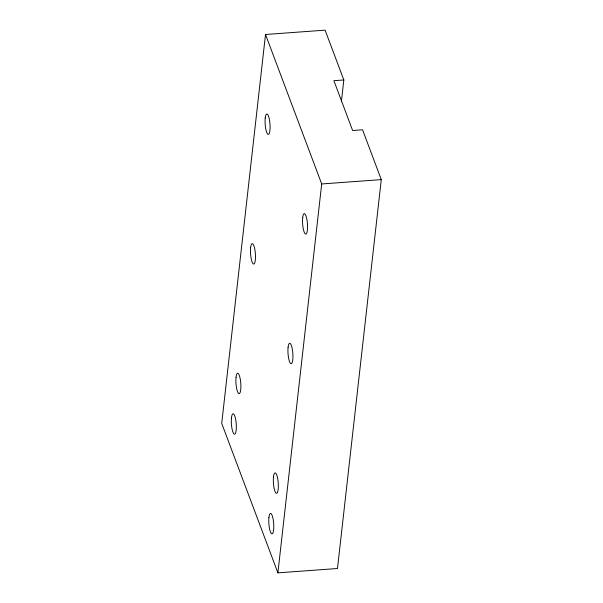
<?xml version="1.0" encoding="UTF-8"?>
<svg xmlns="http://www.w3.org/2000/svg" width="603" height="603" viewBox="0 0 603 603"><rect width="100%" height="100%" fill="white"/><g stroke="black" fill="none" stroke-linecap="round" stroke-linejoin="round"><path stroke-width="0.9" d="M343.831 79.973L325.1 30.15L265.516 34.492L221.716 423.381L277.9 572.85L337.484 568.508L381.284 179.619L362.554 129.796L352.627 130.519L333.896 80.696L343.831 79.973L341.411 101.477M277.9 572.85L321.693 183.96L265.516 34.492M321.693 183.96L381.284 179.619M236.037 377.252A10.243 2.404 85.8 0 0 238.758 393.608A10.243 2.404 85.8 0 0 240.341 379.573A10.243 2.404 85.8 0 0 236.037 377.252M250.637 247.622A10.243 2.404 85.8 0 0 253.358 263.978A10.243 2.404 85.8 0 0 254.941 249.944A10.243 2.404 85.8 0 0 250.637 247.622M265.237 117.992A10.243 2.404 85.8 0 0 267.958 134.348A10.243 2.404 85.8 0 0 269.541 120.314A10.243 2.404 85.8 0 0 265.237 117.992M273.491 476.898A10.243 2.404 85.8 0 0 276.212 493.254A10.243 2.404 85.8 0 0 277.795 479.219A10.243 2.404 85.8 0 0 273.491 476.898M302.691 217.638A10.243 2.404 85.8 0 0 305.412 233.994A10.243 2.404 85.8 0 0 306.995 219.959A10.243 2.404 85.8 0 0 302.691 217.638M288.091 347.268A10.243 2.404 85.8 0 0 290.812 363.624A10.243 2.404 85.8 0 0 292.395 349.589A10.243 2.404 85.8 0 0 288.091 347.268M268.93 517.404A10.243 2.404 85.8 0 0 271.651 533.761A10.243 2.404 85.8 0 0 273.234 519.733A10.243 2.404 85.8 0 0 268.93 517.404M231.477 417.758A10.243 2.404 85.8 0 0 234.198 434.115A10.243 2.404 85.8 0 0 235.781 420.087A10.243 2.404 85.8 0 0 231.477 417.758"/></g></svg>
